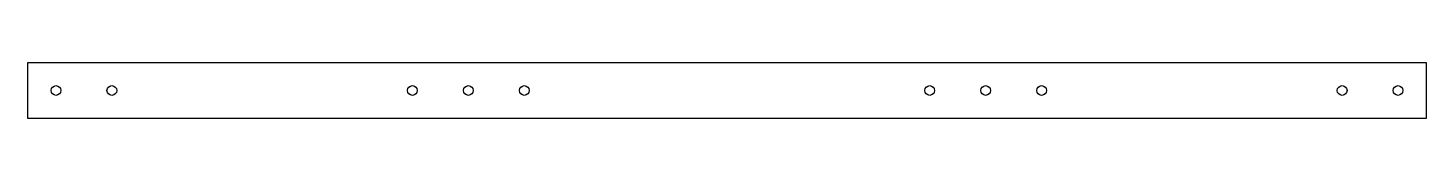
# Model space of a CAD drawing. Header units: millimetres. Extents: x -250 to 250, y -10 to 10.
import ezdxf

# ---------------------------------------------------------------- set-up
doc = ezdxf.new("R2010")
doc.units = ezdxf.units.MM

msp = doc.modelspace()

# ---------------------------------------------------------------- linework, layer by layer
at = {"color": 7, "linetype": 'Continuous', "lineweight": 25}
for p, q in [((-250, 10), (250, 10)), ((-250, -10), (-250, 10)), ((250, 10), (250, -10)), ((250, -10), (-250, -10))]:
    msp.add_line(p, q, dxfattribs=at)
for centre in [(-240, 0), (-220, 0), (-112.5, 0), (-92.5, 0), (-72.5, 0), (72.5, 0), (92.5, 0), (112.5, 0), (220, 0), (240, 0)]:
    msp.add_circle(centre, 1.75, dxfattribs=at)

doc.saveas('drawing.dxf')
